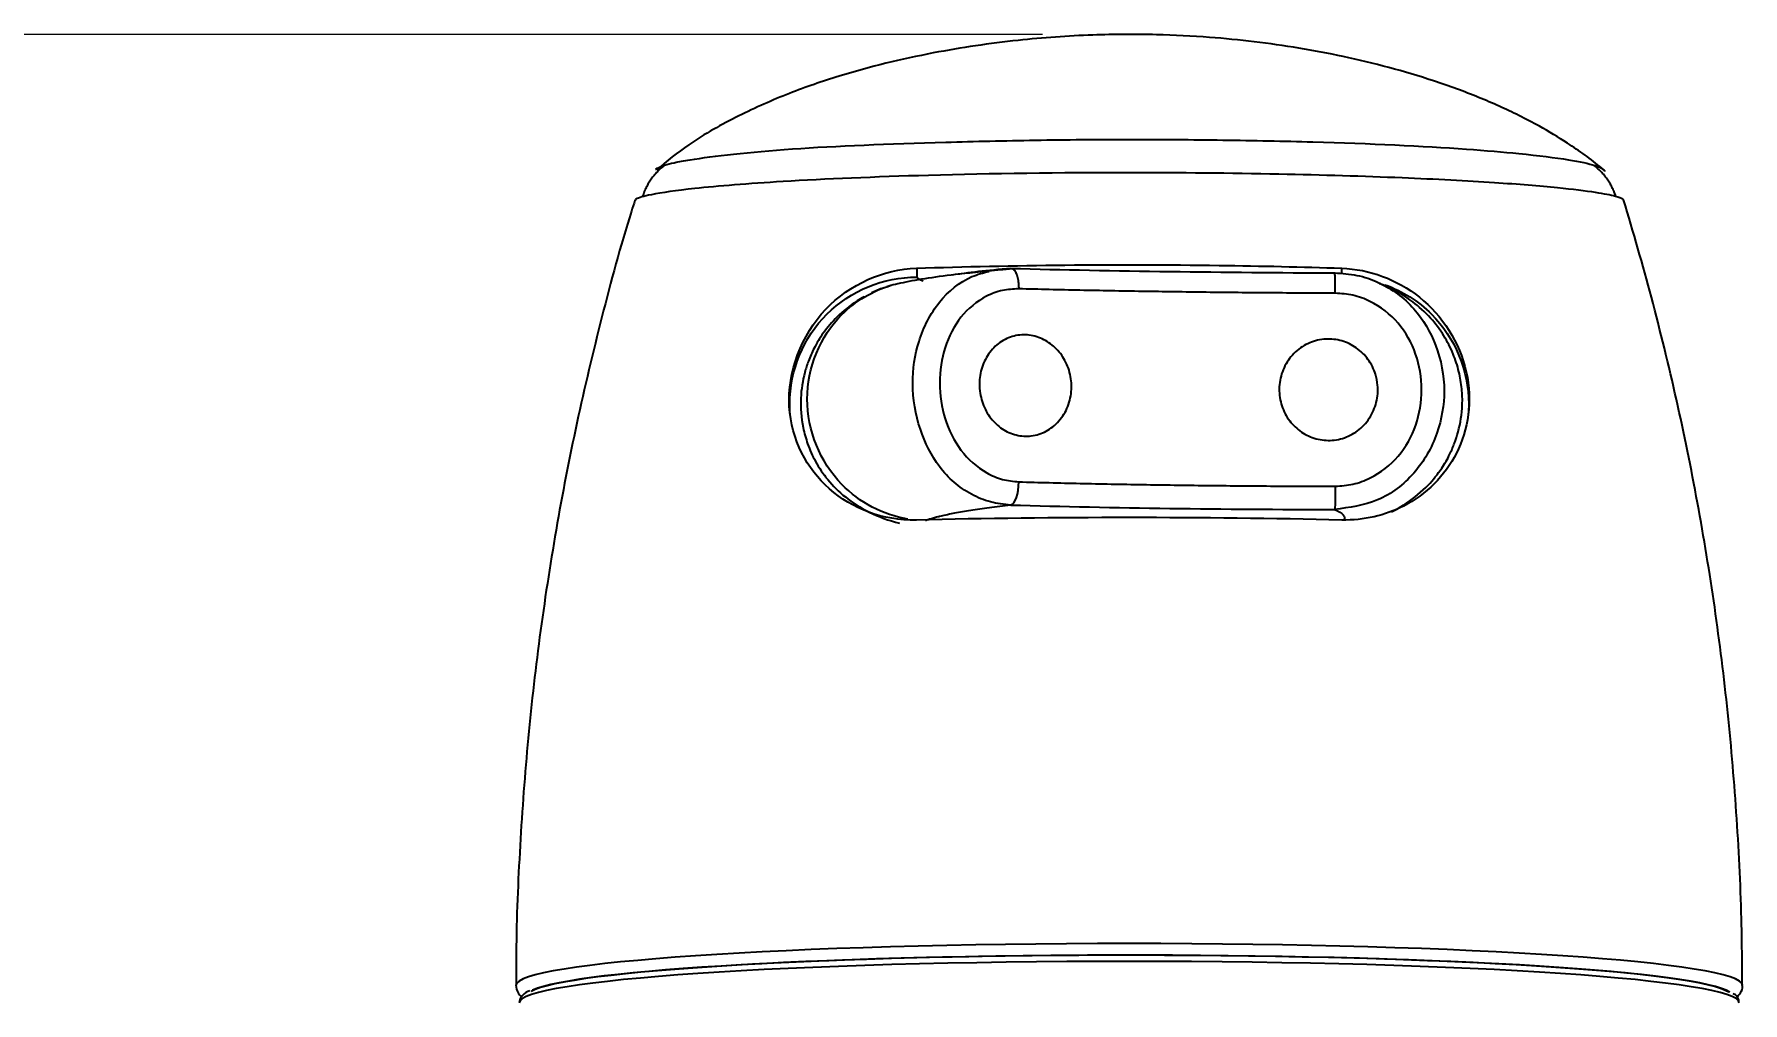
# Model space of a CAD drawing. Extents: x 0 to 1128, y 0 to 827.
# Drawn here: x 192.5 to 270.5, y 567.8 to 612 of the extents above; entities that cross this region are included whole.
import ezdxf

# ---------------------------------------------------------------- set-up
doc = ezdxf.new("R2010")
doc.units = 0
doc.header["$LTSCALE"] = 10
doc.header["$MEASUREMENT"] = 0
doc.header["$PDMODE"] = 3
doc.header["$PDSIZE"] = -10
doc.layers.get('0').update_dxf_attribs({"linetype": 'CONTINUOUS'})
doc.layers.get('DEFPOINTS').update_dxf_attribs({"linetype": 'CONTINUOUS'})
doc.layers.add('1', color=7, linetype='CONTINUOUS')
doc.styles.add('Daelim Dimension', font='')
doc.styles.get('Daelim Dimension').set_extended_font_data('나눔고딕')
doc.dimstyles.new('DEFAULT', dxfattribs={"dimscale": 2, "dimtxt": 2, "dimasz": 2, "dimexe": 0, "dimexo": 2, "dimgap": 1, "dimtad": 1, "dimdec": 0, "dimzin": 9, "dimdsep": 46, "dimtxsty": 'Daelim Dimension', "dimcen": 0.5, "dimclrd": 5, "dimclre": 5, "dimclrt": 256, "dimadec": 1, "dimazin": 0, "dimtfac": 1, "dimtdec": 0, "dimtix": 1, "dimtmove": 0, "dimatfit": 3, "dimfxl": 1, "dimtolj": 1, "dimtzin": 1, "dimlwd": 9, "dimlwe": 9, "dimarcsym": 0})

# ---------------------------------------------------------------- blocks, each defined once
blk = doc.blocks.new('*D3')
at = {"color": 5, "lineweight": 9, "ltscale": 0.5, "transparency": 16777216}
for p, q in [((238.545, 612.006), (140.756, 612.006)), ((140.756, 608.006), (140.756, 332.959)), ((211.504, 328.959), (140.756, 328.959))]:
    blk.add_line(p, q, dxfattribs=at)
at = {"color": 5, "ltscale": 0.5, "transparency": 16777216}
for points in [[(140.089, 608.006), (141.423, 608.006), (140.756, 612.006)], [(140.089, 332.959), (141.423, 332.959), (140.756, 328.959)]]:
    blk.add_solid(points, dxfattribs=at)
at = {"layer": 'DEFPOINTS', "color": 0, "ltscale": 0.5, "transparency": 16777216}
for p in [(242.545, 612.006), (140.756, 328.959), (215.504, 328.959)]:
    blk.add_point(p, dxfattribs=at)
at = {"color": 7, "ltscale": 0.5, "transparency": 16777216, "insert": (133.643, 470.482), "char_height": 10, "attachment_point": 5, "rotation": 90, "style": 'Daelim Dimension'}
blk.add_mtext('\\A1;283', dxfattribs=at)

msp = doc.modelspace()

# ---------------------------------------------------------------- linework, layer by layer
at = {"layer": '1', "color": 7, "linetype": 'Continuous'}
msp.add_line((214.65, 567.767), (214.65, 567.766), dxfattribs=at)
for centre, major_axis, ratio, start_param, end_param in [((253.127, 603.741), (-44, 0.073), 0.059874, 1.197836, 1.54253), ((237.093, 591.503), (-0.028, -1), 0.363436, 0.081747, 1.644371), ((253.127, 593.653), (44, 0.073), 0.076157, 4.339312, 4.683787), ((242.499, 568.569), (-27.999, 0), 0.068015, 3.141986, 6.283185), ((242.499, 567.767), (27.849, 0), 0.068015, 0, 3.141592), ((242.499, 568.068), (27.499, 0), 0.068015, 0.096899, 3.022899), ((242.499, 568.068), (-27.549, 0), 0.068015, 3.241633, 6.134156)]:
    msp.add_ellipse(centre, major_axis=major_axis, ratio=ratio, start_param=start_param, end_param=end_param, dxfattribs=at)
for points, knots in [([(264.182, 605.786), (264.144, 605.821), (263.623, 606.286), (262.636, 606.968), (261.358, 607.747), (260.309, 608.296), (259.382, 608.735), (258.436, 609.14), (257.434, 609.527), (255.401, 610.232), (252.334, 611.043), (248.896, 611.613), (246.044, 611.895), (243.584, 612.02), (240.665, 612.003), (237.256, 611.757), (233.374, 611.186), (229.884, 610.338), (226.93, 609.325), (224.625, 608.299), (222.563, 607.153), (221.385, 606.223), (220.915, 605.807)], [0, 0, 0, 0, 0.00337, 0.046002, 0.078752, 0.101925, 0.123382, 0.145822, 0.169251, 0.193672, 0.286841, 0.376738, 0.421288, 0.474127, 0.537678, 0.6121, 0.697527, 0.794026, 0.846386, 0.901365, 0.958967, 1, 1, 1, 1]), ([(221.289, 606.032), (221.414, 606.071), (221.739, 606.152), (223.123, 606.404), (226.717, 606.816), (232.718, 607.054), (238.196, 607.184), (242.495, 607.219), (246.803, 607.188), (252.272, 607.077), (256.976, 606.854), (260.583, 606.545), (262.602, 606.295), (263.583, 606.084), (263.903, 605.962), (263.96, 605.937)], [0, 0, 0, 0, 0.029204, 0.064825, 0.205875, 0.346698, 0.417684, 0.489169, 0.560656, 0.631869, 0.772762, 0.835364, 0.914369, 0.98228, 1, 1, 1, 1]), ([(265.026, 604.483), (264.974, 604.517), (264.706, 604.615), (263.818, 604.79), (262.059, 605.008), (259.164, 605.244), (254.905, 605.469), (249.209, 605.641), (241.685, 605.717), (233.515, 605.607), (226.741, 605.318), (222.644, 604.988), (220.657, 604.706), (220.043, 604.526), (219.965, 604.466), (219.956, 604.456)], [0, 0, 0, 0, 0.038817, 0.089862, 0.151077, 0.222451, 0.303969, 0.395608, 0.497337, 0.634964, 0.752935, 0.851134, 0.929474, 0.9879, 1, 1, 1, 1]), ([(220.872, 605.842), (220.877, 605.845), (220.95, 605.897), (221.088, 605.966), (221.261, 606.023), (221.289, 606.032)], [0, 0, 0, 0, 0.054449, 0.855036, 1, 1, 1, 1]), ([(263.96, 605.937), (264.055, 605.896), (264.178, 605.824), (264.197, 605.77), (264.203, 605.746)], [0, 0, 0, 0, 0.55866, 1, 1, 1, 1]), ([(219.933, 604.424), (219.879, 604.258), (219.312, 602.505), (218.408, 599.114), (217.247, 594.261), (216.302, 589.376), (215.551, 584.474), (214.995, 579.563), (214.649, 574.648), (214.497, 570.983), (214.512, 568.958), (214.517, 568.57)], [0, 0, 0, 0, 0.014364, 0.151967, 0.289095, 0.425761, 0.561977, 0.697753, 0.833097, 0.968018, 1, 1, 1, 1]), ([(265.059, 604.42), (265.063, 604.437), (265.061, 604.457), (265.028, 604.481), (265.026, 604.483)], [0, 0, 0, 0, 0.923218, 1, 1, 1, 1]), ([(270.474, 568.57), (270.481, 569.479), (270.467, 572.015), (270.263, 576.17), (269.856, 581.019), (269.257, 585.834), (268.474, 590.606), (267.51, 595.33), (266.381, 599.947), (265.517, 602.971), (265.064, 604.447)], [0, 0, 0, 0, 0.074924, 0.208931, 0.342527, 0.475714, 0.608493, 0.740863, 0.872821, 1, 1, 1, 1]), ([(232.786, 589.821), (231.236, 589.788), (229.847, 590.337), (227.773, 592.166), (227.079, 593.476), (226.883, 596.545), (227.529, 598.282), (229.761, 600.615), (231.264, 601.267), (232.786, 601.323)], [0, 0, 0, 0, 0.25, 0.25, 0.5, 0.5, 0.75, 0.75, 1, 1, 1, 1]), ([(227.02, 594.662), (227.006, 594.821), (226.999, 594.981), (227.001, 596.65), (227.628, 598.158), (229.769, 600.295), (231.288, 600.92), (232.8, 600.92)], [0, 0, 0, 0, 0.050192, 0.050192, 0.525097, 0.525097, 1, 1, 1, 1]), ([(236.017, 601.182), (235.647, 601.148), (234.711, 601.056), (233.445, 600.892), (232.249, 600.691), (231.669, 600.55), (231.43, 600.478)], [0, 0, 0, 0, 0.16674, 0.445801, 0.723568, 1, 1, 1, 1]), ([(237.095, 590.505), (236.783, 590.538), (236.161, 590.602), (235.276, 590.971), (234.476, 591.516), (233.615, 592.457), (232.853, 593.984), (232.503, 596.009), (232.82, 598.068), (233.718, 599.844), (234.977, 600.879), (235.83, 601.118), (236.097, 601.172)], [0, 0, 0, 0, 0.067187, 0.134358, 0.201675, 0.269339, 0.397547, 0.537033, 0.666185, 0.805118, 0.940382, 1, 1, 1, 1]), ([(232.8, 601.323), (232.8, 601.312), (232.8, 601.301), (232.8, 601.167), (232.8, 601.044), (232.8, 600.92)], [0, 0, 0, 0, 0.079842, 0.079842, 1, 1, 1, 1]), ([(253.933, 600.639), (254.217, 600.504), (254.783, 600.168), (255.746, 599.285), (256.616, 597.792), (256.999, 595.777), (256.639, 593.706), (255.616, 591.89), (253.911, 590.575), (252.548, 590.392), (251.874, 590.301)], [0, 0, 0, 0, 0.066427, 0.138931, 0.276545, 0.426195, 0.56444, 0.71313, 0.858128, 1, 1, 1, 1]), ([(251.879, 601.11), (252.22, 601.088), (252.901, 601.042), (253.576, 600.807), (253.909, 600.651), (253.933, 600.639)], [0, 0, 0, 0, 0.480982, 0.961924, 1, 1, 1, 1]), ([(252.198, 601.323), (253.471, 601.28), (254.711, 600.819), (256.783, 599.178), (257.582, 597.928), (258.188, 595.253), (257.965, 593.932), (256.907, 591.825), (256.072, 590.994), (255.012, 590.459)], [0, 0, 0, 0, 0.25, 0.25, 0.5, 0.5, 0.75, 0.75, 1, 1, 1, 1]), ([(230.392, 600.016), (230.285, 599.956), (229.844, 599.691), (229.178, 599.167), (228.542, 598.419), (228.125, 597.729), (227.857, 597.121), (227.614, 596.361), (227.453, 595.341), (227.544, 594.221), (227.818, 593.24), (228.179, 592.436), (228.737, 591.607), (229.544, 590.812), (230.643, 590.123), (231.518, 589.8), (232.009, 589.675)], [0, 0, 0, 0, 0.026796, 0.112071, 0.184409, 0.243467, 0.289103, 0.326948, 0.410356, 0.504802, 0.559049, 0.624459, 0.701689, 0.790421, 0.890089, 1, 1, 1, 1]), ([(232.39, 589.859), (231.26, 590.053), (228.857, 591.306), (227.216, 595.355), (228.75, 599.098), (230.786, 600.291), (231.633, 600.542)], [0, 0, 0, 0, 0.235789, 0.52673, 0.817671, 1, 1, 1, 1]), ([(237.453, 600.38), (237.202, 600.367), (236.692, 600.342), (235.743, 599.98), (234.341, 598.837), (233.529, 596.09), (234.347, 593.289), (235.745, 592.052), (236.698, 591.642), (237.206, 591.591), (237.457, 591.566)], [0, 0, 0, 0, 0.062186, 0.12648, 0.251801, 0.499983, 0.747809, 0.874116, 0.937622, 1, 1, 1, 1]), ([(251.906, 600.18), (250.918, 600.184), (248.944, 600.193), (246.004, 600.222), (243.098, 600.262), (240.235, 600.314), (238.38, 600.358), (237.453, 600.38)], [0, 0, 0, 0, 0.2, 0.4, 0.6, 0.8, 1, 1, 1, 1]), ([(251.906, 591.366), (252.176, 591.385), (252.725, 591.423), (253.757, 591.812), (255.296, 593.002), (256.21, 595.781), (255.293, 598.548), (253.755, 599.738), (252.721, 600.122), (252.176, 600.161), (251.906, 600.18)], [0, 0, 0, 0, 0.062312, 0.126517, 0.25206, 0.499889, 0.748071, 0.874149, 0.937749, 1, 1, 1, 1]), ([(254.474, 590.193), (254.717, 590.317), (255.312, 590.669), (256.106, 591.32), (256.732, 592.1), (257.106, 592.747), (257.354, 593.321), (257.593, 594.064), (257.724, 594.903), (257.696, 595.84), (257.555, 596.652), (257.283, 597.471), (256.853, 598.302), (256.24, 599.111), (255.407, 599.849), (254.611, 600.355), (254.077, 600.563), (253.919, 600.615)], [0, 0, 0, 0, 0.060928, 0.155765, 0.229303, 0.282504, 0.317671, 0.351872, 0.43087, 0.476056, 0.526499, 0.586327, 0.657519, 0.741575, 0.839884, 0.953685, 1, 1, 1, 1]), ([(254.168, 600.569), (254.967, 600.28), (255.705, 599.82), (257.374, 598.151), (257.998, 596.639), (257.997, 594.971), (257.99, 594.814), (257.976, 594.657)], [0, 0, 0, 0, 0.335884, 0.335884, 0.937284, 0.937284, 1, 1, 1, 1]), ([(235.669, 596.233), (235.69, 596.493), (235.752, 596.751), (235.947, 597.221), (236.084, 597.441), (236.414, 597.808), (236.613, 597.962), (237.037, 598.179), (237.269, 598.248), (237.73, 598.294), (237.967, 598.275), (238.416, 598.156), (238.635, 598.055), (239.03, 597.787), (239.21, 597.615), (239.512, 597.222), (239.636, 596.994), (239.808, 596.509), (239.857, 596.245), (239.872, 595.719), (239.836, 595.449), (239.683, 594.946), (239.563, 594.705), (239.259, 594.292), (239.072, 594.112), (238.662, 593.842), (238.434, 593.746), (237.974, 593.645), (237.736, 593.637), (237.28, 593.706), (237.056, 593.782), (236.647, 594.007), (236.457, 594.158), (236.131, 594.517), (235.992, 594.73), (235.783, 595.192), (235.712, 595.448), (235.659, 595.88), (235.655, 596.059), (235.669, 596.233)], [0, 0, 0, 0, 0.054865, 0.054865, 0.109784, 0.109784, 0.164443, 0.164443, 0.217481, 0.217481, 0.269206, 0.269206, 0.320513, 0.320513, 0.372429, 0.372429, 0.425696, 0.425696, 0.480502, 0.480502, 0.536396, 0.536396, 0.592432, 0.592432, 0.647555, 0.647555, 0.701104, 0.701104, 0.75316, 0.75316, 0.80448, 0.80448, 0.856101, 0.856101, 0.90889, 0.90889, 0.963227, 0.963227, 1, 1, 1, 1]), ([(253.839, 595.983), (253.862, 595.72), (253.841, 595.45), (253.712, 594.938), (253.603, 594.69), (253.312, 594.25), (253.126, 594.053), (252.709, 593.743), (252.474, 593.624), (251.989, 593.48), (251.735, 593.449), (251.242, 593.475), (250.996, 593.53), (250.542, 593.716), (250.328, 593.849), (249.955, 594.176), (249.792, 594.375), (249.538, 594.815), (249.445, 595.062), (249.342, 595.573), (249.334, 595.844), (249.405, 596.369), (249.487, 596.63), (249.73, 597.101), (249.894, 597.317), (250.277, 597.672), (250.5, 597.816), (250.969, 598.013), (251.221, 598.071), (251.717, 598.098), (251.968, 598.069), (252.439, 597.933), (252.666, 597.824), (253.069, 597.54), (253.251, 597.361), (253.547, 596.955), (253.665, 596.722), (253.791, 596.318), (253.824, 596.15), (253.839, 595.983)], [0, 0, 0, 0, 0.055444, 0.055444, 0.110921, 0.110921, 0.166287, 0.166287, 0.220162, 0.220162, 0.272467, 0.272467, 0.323853, 0.323853, 0.37534, 0.37534, 0.427857, 0.427857, 0.481897, 0.481897, 0.53733, 0.53733, 0.593428, 0.593428, 0.649132, 0.649132, 0.703519, 0.703519, 0.756273, 0.756273, 0.807842, 0.807842, 0.859181, 0.859181, 0.911291, 0.911291, 0.964831, 0.964831, 1, 1, 1, 1]), ([(237.457, 591.566), (238.384, 591.541), (240.239, 591.492), (243.101, 591.438), (246.006, 591.398), (248.945, 591.372), (250.919, 591.368), (251.906, 591.366)], [0, 0, 0, 0, 0.2, 0.399999, 0.599999, 0.799999, 1, 1, 1, 1]), ([(251.906, 591.366), (251.907, 591.132), (251.905, 590.852), (251.894, 590.437), (251.884, 590.32), (251.874, 590.302)], [0, 0, 0, 0, 0.5, 0.5, 1, 1, 1, 1]), ([(252.198, 589.821), (249.091, 589.894), (245.816, 589.931), (239.172, 589.931), (235.892, 589.894), (232.786, 589.821)], [0, 0, 0, 0, 0.5, 0.5, 1, 1, 1, 1]), ([(214.5, 568.567), (214.514, 568.445), (214.565, 568.232), (214.693, 568.098), (214.757, 568.043), (214.761, 568.04)], [0, 0, 0, 0, 0.480435, 0.971893, 1, 1, 1, 1]), ([(215.131, 568.32), (215.005, 568.281), (214.841, 568.168), (214.674, 567.963), (214.653, 567.819), (214.65, 567.769)], [0, 0, 0, 0, 0.520661, 0.845235, 1, 1, 1, 1]), ([(270.326, 567.779), (270.33, 567.837), (270.323, 567.985), (270.2, 568.116), (270.108, 568.18), (270.073, 568.198)], [0, 0, 0, 0, 0.270363, 0.753504, 1, 1, 1, 1]), ([(270.235, 568.038), (270.29, 568.085), (270.398, 568.201), (270.518, 568.433), (270.491, 568.553), (270.487, 568.567)], [0, 0, 0, 0, 0.460936, 0.937079, 1, 1, 1, 1])]:
    msp.add_open_spline(points, degree=3, knots=knots, dxfattribs=at)
for points, degree in [([(221.29, 606.032), (220.566, 605.468), (220.278, 604.595)], 2), ([(264.715, 604.6), (264.422, 605.473), (263.693, 606.037)], 2), ([(219.956, 604.456), (219.94, 604.438), (219.938, 604.422), (219.939, 604.405)], 3), ([(232.786, 601.323), (237.121, 601.47), (241.924, 601.516), (246.597, 601.454)], 3), ([(246.597, 601.454), (248.534, 601.428), (250.401, 601.384), (252.198, 601.323)], 3), ([(232.8, 600.92), (232.81, 600.863), (232.909, 600.806), (233.088, 600.75)], 3), ([(237.094, 601.314), (236.014, 601.219), (235.115, 601.117), (234.415, 601.009)], 3), ([(237.245, 601.302), (236.037, 601.198)], 1), ([(252.198, 601.073), (252.198, 601.323)], 1), ([(231.292, 600.429), (231.101, 600.358), (230.915, 600.28), (230.736, 600.194)], 3), ([(237.09, 590.506), (234.23, 590.177), (233.19, 589.786)], 2), ([(251.874, 590.301), (252.264, 590.144), (252.406, 589.984), (252.298, 589.824)], 3), ([(255.012, 590.459), (254.174, 590.037), (253.222, 589.797), (252.198, 589.821)], 3)]:
    msp.add_open_spline(points, degree=degree, dxfattribs=at)
for points in [[(237.09, 601.315), (237.452, 601.369), (237.453, 600.38)], [(251.906, 600.18), (251.907, 601.169), (251.879, 601.11)]]:
    msp.add_rational_spline(points, [1, 0.710001365753, 1], degree=2, dxfattribs=at)

# ---------------------------------------------------------------- dimensions: what is measured, and where the dimension line sits
at = {"color": 5, "ltscale": 0.5}
dim = msp.add_linear_dim(base=(140.756, 328.959), p1=(242.545, 612.006), p2=(215.504, 328.959), angle=90, dimstyle='DEFAULT', override={"dimtxt": 5, "dimclrd": 5, "dimclre": 5, "dimclrt": 7}, dxfattribs=at)
dim.commit()
dim.dimension.update_dxf_attribs({"geometry": '*D3', "text_midpoint": (133.643, 470.482)})

doc.saveas('drawing.dxf')
